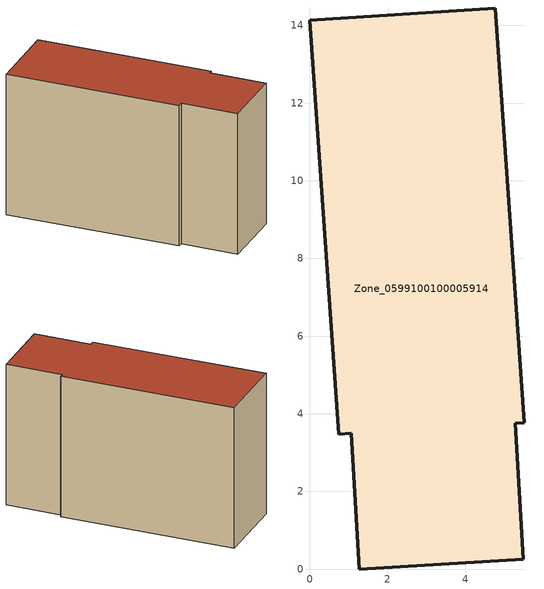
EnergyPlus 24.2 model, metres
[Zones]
Zone_0599100100005914
 floor ground (C_G): 5.28,3.75 5.5,0.26 1.27,0 1.06,3.49 0.74,3.48 0,14.13 4.77,14.45 5.51,3.77 z0
 wall outside (C_F): 4.77,14.45 0,14.13 0.74,3.48 1.06,3.49 1.27,0 5.5,0.26 5.28,3.75 5.51,3.77 4.77,14.45 z0:8.97
 roof outside (C_R): 5.28,3.75 5.51,3.77 4.77,14.45 0,14.13 0.74,3.48 1.06,3.49 1.27,0 5.5,0.26 z8.97
[BUILDING]
Pand.0599100100005914: North Axis=0; Terrain=City; Loads Convergence Tolerance Value=0.04; Temperature Convergence Tolerance Value=0.4; Solar Distribution=FullExterior; Maximum Number of Warmup Days=25; Minimum Number of Warmup Days=1
[Site:Location]
Rotterdam.The.Hague.AP_ZH_NLD Design_Conditions: Latitude=51.96; Longitude=4.45; Time Zone=1; Elevation=-4.5
[SITE:GROUNDTEMPERATURE:BUILDINGSURFACE]
18, 18, 18, 18, 18, 18, 18, 18, 18, 18, 18, 18
[MATERIAL] Thermal Absorptance=0.9; Solar Absorptance=0.7; Visible Absorptance=0.7
Name | Roughness | Thickness | Conductivity | Density | Specific Heat
G.TI.2006-2014 | MediumSmooth | 0.15 | 0.06 | 540 | 1210
F.TI.2006-2014 | Rough | 0.3 | 0.12 | 1920 | 840
R.TI.2006-2014 | MediumRough | 0.2 | 0.08 | 1500 | 1000
[CONSTRUCTION]
C_G: G.TI.2006-2014
C_F: F.TI.2006-2014
C_R: R.TI.2006-2014
[ZONE]
Zone_0599100100005914: Type=1; Multiplier=1; Ceiling Height=Autocalculate; Volume=Autocalculate; Floor Area=autocalculate; Part of Total Floor Area=Yes
[ZONEINFILTRATION:DESIGNFLOWRATE]
Infil_Zone_0599100100005914: Zone or ZoneList or Space or SpaceList=Zone_0599100100005914; Schedule=AlwaysOn; Design Flow Rate Calculation Method=Flow/Area; Flow Rate per Floor Area=0.0015; Constant Term Coefficient=1; Temperature Term Coefficient=0; Velocity Term Coefficient=0; Velocity Squared Term Coefficient=0
[HVACTEMPLATE:ZONE:IDEALLOADSAIRSYSTEM]
Zone_0599100100005914: Maximum Heating Supply Air Temperature=50; Minimum Cooling Supply Air Temperature=13; Maximum Heating Supply Air Humidity Ratio=0.0156; Minimum Cooling Supply Air Humidity Ratio=0.0077; Heating Limit=NoLimit; Cooling Limit=NoLimit; Dehumidification Control Type=ConstantSensibleHeatRatio; Cooling Sensible Heat Ratio=0.7; Dehumidification Setpoint=60; Humidification Control Type=None; Humidification Setpoint=30; Outdoor Air Method=None; Outdoor Air Flow Rate per Person=0.00944; Outdoor Air Flow Rate per Zone Floor Area=0; Outdoor Air Flow Rate per Zone=0; Demand Controlled Ventilation Type=None; Outdoor Air Economizer Type=NoEconomizer; Heat Recovery Type=None; Sensible Heat Recovery Effectiveness=0.7; Latent Heat Recovery Effectiveness=0.65
[ZONECONTROL:THERMOSTAT]
ThermostatControl_Zone_0599100100005914: Zone or ZoneList=Zone_0599100100005914; Control Type Schedule=DualSetpointControlType; Control 1=Thermostat_Zone_0599100100005914; Temperature Difference Between Cutout And Setpoint=0
[THERMOSTATSETPOINT:DUALSETPOINT]
Thermostat_Zone_0599100100005914: Heating Setpoint Temperature Schedule=HeatingSetpoint_Zone_0599100100005914; Cooling Setpoint Temperature Schedule=CoolingSetpoint_Zone_0599100100005914
[SCHEDULE:COMPACT]
HeatingSetpoint_Zone_0599100100005914: Through: 12/31, For: AllDays, Until: 24:00, 21
CoolingSetpoint_Zone_0599100100005914: Through: 12/31, For: AllDays, Until: 24:00, 24
DualSetpointControlType: Through: 12/31, For: AllDays, Until: 24:00, 4
AlwaysOn: Through: 12/31, For: AllDays, Until: 24:00, 1
